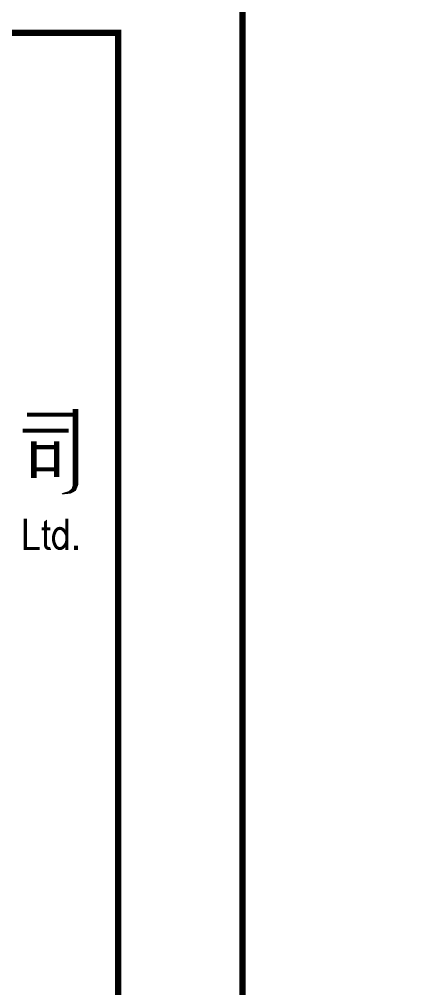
# Model space of a CAD drawing. Extents: x 497777 to 784122, y -229332 to 980813.
# Drawn here: x 580106 to 583358, y 372117 to 379903 of the extents above; entities that cross this region are included whole.
import ezdxf
from ezdxf.enums import TextEntityAlignment as Align

# ---------------------------------------------------------------- set-up
doc = ezdxf.new("R2010")
doc.units = 0
doc.header["$LTSCALE"] = 1000
doc.header["$MEASUREMENT"] = 0
doc.layers.add('0-cxFrame', color=155, linetype='Continuous')
doc.layers.add('S-DIM', color=81, linetype='Continuous')
doc.styles.add('cx_tuqian1', font='')
doc.styles.add('SS1', font='tj-romans1.shx', dxfattribs={"width": 0.7, "bigfont": 'tj-hztxt1.shx'})
doc.styles.add('黑体', font='simhei.ttf', dxfattribs={"height": 12})
doc.styles.get('cx_tuqian1').set_extended_font_data('SimSun')
doc.dimstyles.new('S-25-100A', dxfattribs={"dimscale": 100, "dimtxt": 3, "dimasz": 2, "dimexe": 2, "dimexo": 2, "dimgap": 0.8, "dimtad": 1, "dimdec": 0, "dimlfac": 0.25, "dimzin": 0, "dimdsep": 46, "dimtxsty": 'SS1', "dimblk1": 'TT', "dimblk2": 'TT', "dimsah": 1, "dimcen": 1, "dimclrd": 256, "dimclre": 256, "dimclrt": 256, "dimadec": 0, "dimazin": 0, "dimtfac": 1, "dimtdec": 0, "dimtix": 1, "dimtmove": 2, "dimatfit": 0, "dimldrblk": 'TT', "dimfxl": 2, "dimtolj": 1, "dimtzin": 0, "dimarcsym": 0})

# ---------------------------------------------------------------- blocks, each defined once
blk = doc.blocks.new('TT')
blk.add_line((-0.969, 0), (0.969, 0))
at = {"const_width": 0.45}
blk.add_lwpolyline([(-0.442, -0.442), (0.442, 0.442)], dxfattribs=at)
blk = doc.blocks.new('*D190')
at = {"layer": 'Defpoints', "color": 0, "transparency": 16777216}
for p in [(510905.6, 638017.2), (511945.9, 636672.7), (512585.6, 636337.2), (509785.6, 636257.2), (516785.6, 636257.2)]:
    blk.add_point(p, dxfattribs=at)
at = {"layer": 'S-DIM', "lineweight": -2, "transparency": 16777216}
blk.add_arc((512665.6, 636257.2), 831, 148.82369, 166.17631, dxfattribs=at)
at = {"layer": 'S-DIM', "lineweight": -2, "transparency": 16777216, "xscale": 200, "yscale": 200, "zscale": 200}
for p, rotation in [((512078, 636844.8), 51.91184269532635), ((511834.6, 636257.2), 263.0881573046743)]:
    blk.add_blockref('TT', p, dxfattribs=dict(at, rotation=rotation))
blk = doc.blocks.new('zjcx_TT(Dragon)')
at = {"color": 7}
for points, const_width in [([(-343.7, -3025.6), (-343.7, -3636.9)], 43.3), ([(-733.8, -3070.7), (-343.7, -3070.7)], 32.5), ([(-767.7, -3200.3), (-397.8, -3200.3)], 32.5), ([(-678.8, -3286.4), (-678.8, -3579.5)], 43.3), ([(-495.7, -3286.4), (-495.7, -3571.2)], 43.3), ([(-678.8, -3332.3), (-495.7, -3332.3)], 32.5), ([(-678.8, -3510), (-495.7, -3510)], 32.5)]:
    blk.add_lwpolyline(points, dxfattribs=dict(at, const_width=const_width))
for points, const_width in [([(-747.5, -4159.9), (-747.5, -3907.9)], 25), ([(-584.5, -4117.5), (-584.5, -3932)], 25), ([(-413.7, -4159.9), (-413.7, -3907.9)], 25), ([(-615.7, -3989.4), (-546.2, -3989.4)], 25), ([(-339.5, -4159.9), (-339.5, -4124.7)], 30), ([(-742.7, -4147.4), (-632.3, -4147.4)], 25)]:
    blk.add_lwpolyline(points, dxfattribs=dict(const_width=const_width))
for points in [[(-584.6, -3938.3, 28, 0, 0), (-572, -3913.5, 25, 25, 0)], [(-441.3, -3997.1, 25, 20, -0.150596), (-414.9, -4047.8, 25, 25, 0)], [(-444.4, -4138.1, 25, 20, 0.200508), (-414.7, -4077.4, 25, 25, 0)]]:
    blk.add_lwpolyline(points, format="xyseb")
at = {"const_width": 25}
for points in [[(-500.8, -4001.3, 0.318714), (-498, -4135.3, 0.615609)], [(-501.8, -4002.6, -0.476832), (-441.3, -3997.1, -0.222028)], [(-584.5, -4116.1, 0.5602), (-544.6, -4145.9, 0.222028)], [(-498.7, -4134.4, 0.40791), (-444.4, -4138.1, 0.222028)]]:
    blk.add_lwpolyline(points, format="xyb", dxfattribs=at)
at = {"color": 7}
for points in [[(-322, -3636.9), (-365.3, -3636.9), (-340.5, -3683), (-374, -3665.5)], [(-384, -3705.6), (-399, -3686.6), (-452.1, -3712.4), (-454.8, -3703.6)], [(-340.5, -3683), (-374, -3665.5), (-384, -3705.6), (-399, -3686.6)]]:
    blk.add_solid(points, dxfattribs=at)
at = {"layer": '0-cxFrame', "const_width": 30}
blk.add_lwpolyline([(-7000, -10200.2), (0, -10200.2), (0, 0), (-7000, 0)], close=True, dxfattribs=at)
blk = doc.blocks.new('zjcx_T1(Dragon)')
at = {"layer": '0-cxFrame', "const_width": 50}
blk.add_lwpolyline([(-7000, 0), (0, 0), (0, 57400), (-7000, 57400)], close=True, dxfattribs=at)
at = {"layer": '0-cxFrame'}
blk.add_blockref('zjcx_TT(Dragon)', (0, 57400), dxfattribs=at)
blk = doc.blocks.new('TK22.A1 L(Dragon)')
at = {"layer": '0-cxFrame', "color": 7, "const_width": 0.5}
blk.add_lwpolyline([(0, 0), (-841, 0), (-841, 594), (0, 594)], close=True, dxfattribs=at)
at = {"layer": '0-cxFrame', "const_width": 0.5}
blk.add_lwpolyline([(-10, 10), (-80, 10), (-80, 584), (-10, 584)], close=True, dxfattribs=at)
at = {"layer": '0-cxFrame', "xscale": 0.01, "yscale": 0.01, "zscale": 0.01}
blk.add_blockref('zjcx_T1(Dragon)', (-10, 10), dxfattribs=at)
at = {"style": '黑体', "flags": 4}
blk.add_attdef('图幅', text='', height=3.3, dxfattribs=at).set_placement((-40, 3), align=Align.RIGHT)
at = {"layer": 'Defpoints', "color": 6, "flags": 4}
for tag, height, style, p in [('tufu', 3.3, '黑体', (-12, 12)), ('dwfname', 4, 'cx_tuqian1', (-80, 3))]:
    blk.add_attdef(tag, text='', height=height, dxfattribs=dict(at, style=style)).set_placement(p, align=Align.RIGHT)

msp = doc.modelspace()

# ---------------------------------------------------------------- block references
at = {"layer": '0-cxFrame', "xscale": 100, "yscale": 100, "zscale": 100}
msp.add_blockref('TK22.A1 L(Dragon)', (581901.7, 321395.1), dxfattribs=at)

# ---------------------------------------------------------------- dimensions: what is measured, and where the dimension line sits
at = {"layer": 'S-DIM'}
dim = msp.add_angular_dim_2l(base=(511945.9, 636672.7), line1=((509785.6, 636257.2), (516785.6, 636257.2)), line2=((510905.6, 638017.2), (512585.6, 636337.2)), text=' ', dimstyle='S-25-100A', dxfattribs=at)
dim.commit()
dim.dimension.update_dxf_attribs({"geometry": '*D190', "text_midpoint": (784122.1, -229332.3)})

doc.saveas('drawing.dxf')
